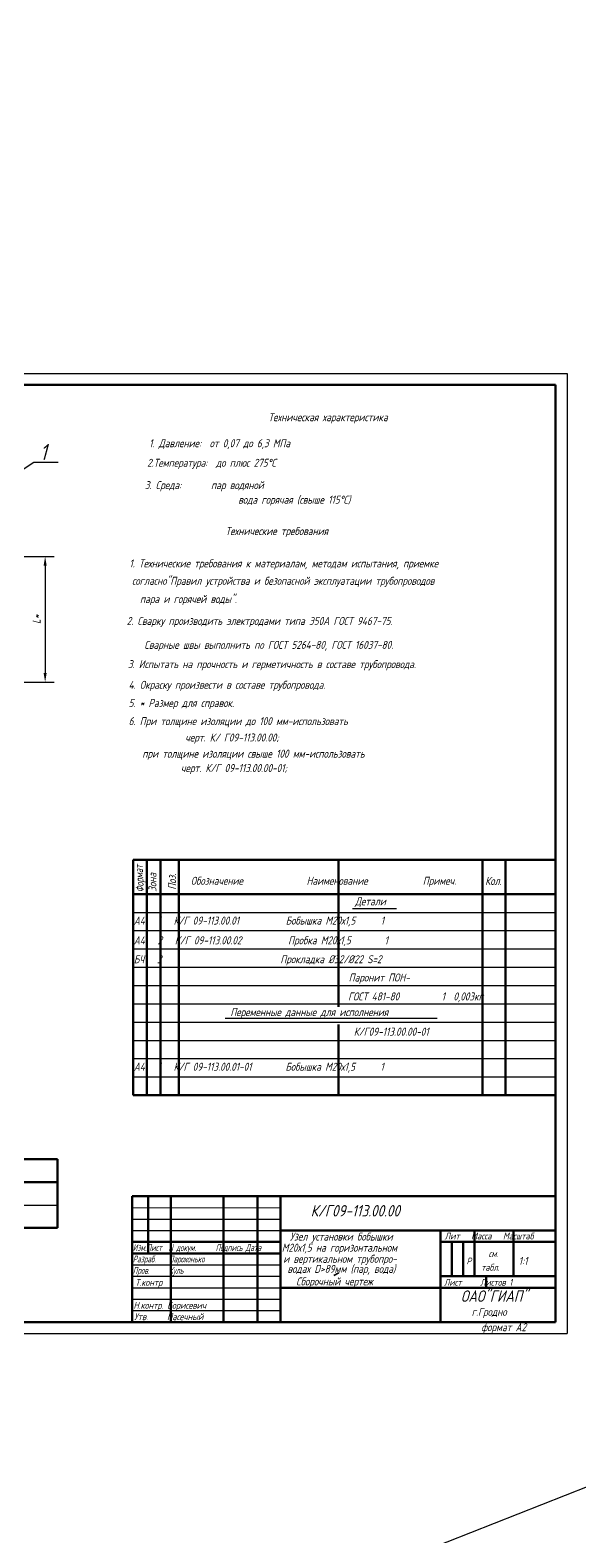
# Model space of a CAD drawing. Header units: inches. Extents: x 2854 to 6563, y -110 to 2015.
# Drawn here: x 4527 to 4768, y 1356 to 2015 of the extents above; entities that cross this region are included whole.
import ezdxf

# ---------------------------------------------------------------- set-up
doc = ezdxf.new("R2010")
doc.units = ezdxf.units.IN
doc.header["$LTSCALE"] = 0.7
doc.header["$MEASUREMENT"] = 0
doc.styles.get("Standard").update_dxf_attribs({"font": 'romand.shx', "width": 0.8, "oblique": 15, "height": 3.5})
doc.dimstyles.get("Standard").update_dxf_attribs({"dimtxt": 3.5, "dimasz": 4, "dimexe": 4, "dimexo": 0, "dimgap": 2, "dimtad": 1, "dimdec": 0, "dimdsep": 46, "dimtxsty": 'Standard', "dimcen": 0.09, "dimadec": 0, "dimazin": 0, "dimtfac": 1, "dimtdec": 0, "dimtmove": 0, "dimatfit": 3, "dimfxl": 0, "dimtolj": 1, "dimtzin": 0, "dimlwd": 25, "dimlwe": 25, "dimarcsym": 0})

# ---------------------------------------------------------------- blocks, each defined once
blk = doc.blocks.new('*D44')
at = {"color": 0, "lineweight": 25}
for p, q in [((4431.15, 1785.1), (4537.65, 1785.1)), ((4533.65, 1781.1), (4533.65, 1734.1)), ((4425.81, 1730.1), (4537.65, 1730.1))]:
    blk.add_line(p, q, dxfattribs=at)
for points in [[(4532.99, 1781.1), (4534.32, 1781.1), (4533.65, 1785.1)], [(4532.99, 1734.1), (4534.32, 1734.1), (4533.65, 1730.1)]]:
    blk.add_solid(points, dxfattribs=at)
at = {"layer": 'DEFPOINTS', "color": 0, "lineweight": 25}
for p in [(4431.15, 1785.1), (4425.81, 1730.1), (4533.65, 1730.1)]:
    blk.add_point(p, dxfattribs=at)
at = {"color": 0, "lineweight": 25, "insert": (4529.9, 1757.6), "char_height": 3.5, "attachment_point": 5, "rotation": 90}
blk.add_mtext('\\A1;L*', dxfattribs=at)

msp = doc.modelspace()

# ---------------------------------------------------------------- linework, layer by layer
at = {"lineweight": 25}
for p, q in [((3039.38, 697.05), (6390.81, 2015.37)), ((4427.57, 1759.5), (4528.65, 1826.38)), ((4528.65, 1826.38), (4539.37, 1826.38)), ((4572.13, 1652.42), (4757.13, 1652.42)), ((4572.13, 1629.42), (4757.13, 1629.42)), ((4668.21, 1631.04), (4687.42, 1631.04)), ((4572.13, 1621.42), (4757.13, 1621.42)), ((4572.13, 1613.42), (4757.13, 1613.42)), ((4572.13, 1605.42), (4757.13, 1605.42)), ((4572.13, 1597.42), (4757.13, 1597.42)), ((4572.13, 1589.42), (4757.13, 1589.42)), ((4612.5, 1583.06), (4705.21, 1583.06)), ((4572.13, 1581.42), (4757.13, 1581.42)), ((4572.13, 1573.42), (4757.13, 1573.42)), ((4572.13, 1565.42), (4757.13, 1565.42)), ((4572.13, 1557.42), (4757.13, 1557.42)), ((4572.13, 1549.42), (4725.13, 1549.42)), ((4434.12, 1501.38), (4539.12, 1501.38)), ((4571.69, 1495.22), (4636.69, 1495.22)), ((4571.69, 1490.22), (4636.69, 1490.22)), ((4571.69, 1475.22), (4636.69, 1475.22)), ((4571.69, 1470.22), (4636.69, 1470.22)), ((4571.69, 1465.22), (4636.69, 1465.22)), ((4571.69, 1460.22), (4636.69, 1460.22)), ((4571.69, 1455.22), (4636.69, 1455.22))]:
    msp.add_line(p, q, dxfattribs=at)
for p, q in [((4168.13, 1865.15), (4762.13, 1865.15)), ((4762.13, 1865.15), (4762.13, 1445.15)), ((4168.13, 1445.15), (4762.13, 1445.15))]:
    msp.add_line(p, q)
at = {"lineweight": 50}
for p, q in [((4188.13, 1860.15), (4757.13, 1860.15)), ((4757.13, 1860.15), (4757.13, 1450.15)), ((4572.13, 1652.42), (4572.13, 1549.42)), ((4572.13, 1652.42), (4757.13, 1652.42)), ((4578.13, 1652.42), (4578.13, 1549.42)), ((4584.13, 1652.42), (4584.13, 1549.42)), ((4592.13, 1652.42), (4592.13, 1549.42)), ((4662.13, 1652.42), (4662.13, 1588.03)), ((4725.13, 1652.42), (4725.13, 1549.42)), ((4735.13, 1652.42), (4735.13, 1549.42)), ((4572.13, 1637.42), (4757.13, 1637.42)), ((4662.13, 1580.31), (4662.13, 1549.42)), ((4572.13, 1549.42), (4757.13, 1549.42)), ((4434.12, 1521.38), (4539.12, 1521.38)), ((4539.12, 1521.38), (4539.12, 1491.38)), ((4434.12, 1511.38), (4539.12, 1511.38)), ((4571.69, 1505.22), (4757.13, 1505.22)), ((4571.73, 1505.22), (4571.73, 1450.15)), ((4578.69, 1505.22), (4578.69, 1480.22)), ((4588.69, 1505.22), (4588.69, 1450.22)), ((4611.69, 1505.22), (4611.69, 1450.22)), ((4626.69, 1505.22), (4626.69, 1450.22)), ((4636.69, 1505.22), (4636.69, 1450.22)), ((4434.12, 1491.38), (4539.12, 1491.38)), ((4636.69, 1490.22), (4757.13, 1490.22)), ((4706.69, 1490.22), (4706.69, 1450.22)), ((4721.69, 1490.22), (4721.69, 1470.22)), ((4738.69, 1490.22), (4738.69, 1470.22)), ((4571.69, 1485.22), (4636.69, 1485.22)), ((4706.69, 1485.22), (4757.13, 1485.22)), ((4711.69, 1485.22), (4711.69, 1470.22)), ((4716.69, 1485.22), (4716.69, 1470.22)), ((4571.69, 1480.22), (4636.69, 1480.22)), ((4706.69, 1470.22), (4756.69, 1470.22)), ((4726.69, 1470.22), (4726.69, 1465.22)), ((4636.69, 1465.22), (4757.13, 1465.22)), ((4176.13, 1450.15), (4757.13, 1450.15))]:
    msp.add_line(p, q, dxfattribs=at)
at = {"lineweight": 15}
msp.add_line((4571.69, 1500.22), (4636.69, 1500.22), dxfattribs=at)
at = {"lineweight": 35}
msp.add_line((4660.02, 1470.53), (4662.24, 1471.69), dxfattribs=at)

# ---------------------------------------------------------------- texts
at = {"lineweight": 25, "oblique": 15, "width": 0.8}
for s, p in [('Зона', (4582.38, 1638.41)), ('Поз.', (4590.95, 1639.31))]:
    msp.add_text(s, height=3.5, rotation=90, dxfattribs=at).set_placement(p)
msp.add_text('1:1', height=3.5, dxfattribs=at).set_placement((4740.94, 1475.19))
at = {"lineweight": 25, "attachment_point": 1}
for s, insert, char_height, width in [('Техническая характеристика', (4631.38, 1847.77), 3.5, 128.6102), ('1', (4531.42, 1834.3), 7, 32.9619), ('1. Давление:  от 0,07 до 6,3 МПа', (4579.18, 1836.39), 3.5, 144.1261), ('2.Температура:  до плюс 275%%DС', (4578.3, 1827.84), 3.5, 196.0506), ('3. Среда:       пар водяной', (4577.28, 1818.08), 3.5, 121.0246), ('вода горячая (свыше 115%%DС)', (4618.18, 1811.7), 3.5, 98.6188), ('Технические требования', (4612.62, 1797.99), 3.5, 102.7909), ('1. Технические требования к материалам, методам испытания, приемке ', (4570.53, 1783.82), 3.5, 177.1895), (' согласно"Правил устройства и безопасной эксплуатации трубопроводов', (4569.84, 1776.2), 3.5, 203.9525), ('пара и горячей воды".', (4575.17, 1768.26), 3.5, 167.9096), (' 2. Сварку производить электродами типа Э50А ГОСТ 9467-75.', (4567.5, 1758.65), 3.5, 193.0074), ('Сварные швы выполнить по ГОСТ 5264-80, ГОСТ 16037-80.', (4577.1, 1748.19), 3.5, 152.7503), ('3. Испытать на прочность и герметичность в составе трубопровода.', (4569.87, 1739.75), 3.5, 200.573), ('4. Окраску произвести в составе трубопровода.', (4570.21, 1730.71), 3.5, 159.0384), ('5. * Размер для справок.', (4570.21, 1722.76), 3.5, 159.0384), ('6. При толщине изоляции до 100 мм-использовать ', (4570.21, 1714.82), 3.5, 159.0384), ('черт. К/ Г09-113.00.00;', (4594.99, 1707.66), 3.5, 60.8174), ('при толщине изоляции свыше 100 мм-использовать ', (4576.19, 1700.59), 3.5, 159.0384), ('черт. К/Г 09-113.00.00-01;', (4593.11, 1694.3), 3.5, 124.4794), (' Обозначение               Наименование             Примеч.', (4595.58, 1644.98), 3.5, 160.8509), ('Кол.', (4726.28, 1644.9), 3.5, 16.264), ('Детали', (4669.31, 1635.97), 3.5, 34.5782), ('А4   1   К/Г 09-113.00.01           Бобышка М20х1,5      1   ', (4572.48, 1627.56), 3.5, 191.907), ('А4   2   К/Г 09-113.00.02           Пробка М20х1,5        1', (4572.48, 1618.94), 3.5, 191.907), ('БЧ   3                            Прокладка %%C32/%%C22 S=2       ', (4572.48, 1610.66), 3.5, 191.907), ('   Паронит ПОН-', (4660.97, 1602.66), 3.5, 101.7791), ('    ГОСТ 481-80          1  0,003кг', (4658.85, 1594.39), 3.5, 101.7791), ('Переменные данные для исполнения', (4614.75, 1587.54), 3.5, 105.715), ('К/Г09-113.00.00-01', (4668.77, 1578.97), 3.5, 47.5376), ('А4   1   К/Г 09-113.00.01-01        Бобышка М20х1,5      1   ', (4572.48, 1563.63), 3.5, 191.907), ('{\\W0.6; Изм.Лист  N докум.      Подпись Дата\\P Разраб.    Парохонько\\P Пров.      Куль}', (4570.61, 1484.27), 3, 75.9719), ('{\\W0.7; Лит   Масса   Масштаб}', (4706.88, 1489.33), 3, 48.3624), ('Р', (4718.1, 1478.35), 3, 4.7355), ('см.', (4727.76, 1481.58), 3, 4.7355), ('табл.', (4724.6, 1475.65), 3, 23.2785), ('{\\W0.7;Т.контр}', (4573.12, 1469.01), 3, 65.7648), ('Лист     Листов 1', (4708.29, 1469.09), 3, 49.4707), ('{\\W0.7; Н.контр. Борисевич}', (4570.67, 1459), 3, 40.546), ('{\\W0.7;Утв.     Пасечный}', (4572.61, 1454.01), 3, 39.2217), ('г.Гродно', (4720.38, 1456.4), 3.5, 35.0627), ('формат А2', (4724.6, 1449.68), 3.5, 32.7454)]:
    msp.add_mtext(s, dxfattribs=dict(at, insert=insert, char_height=char_height, width=width))
at = {"lineweight": 25, "insert": (4573.49, 1638.01), "char_height": 3.5, "width": 24.1201, "attachment_point": 1, "rotation": 93.2058}
msp.add_mtext('{\\W0.6;Формат}', dxfattribs=at)
at = {"lineweight": 35, "attachment_point": 1}
for s, insert, char_height, width in [('К/Г09-113.00.00 ', (4649.91, 1501.37), 5, 116.2188), ('М20х1,5 на горизонтальном ', (4637.27, 1484.47), 3.5, 73.3193), ('Узел установки бобышки', (4640.81, 1489.32), 3.5, 67.1383), ('и вертикальном трубопро- ', (4637.88, 1479.59), 3.5, 67.1383), (' водах D>89мм (пар, вода) ', (4637.88, 1475.21), 3.5, 67.1383), (' Сборочный чертеж', (4641.69, 1469.7), 3.5, 67.3555), ('ОАО"ГИАП"', (4715.68, 1464.04), 5, 36.171)]:
    msp.add_mtext(s, dxfattribs=dict(at, insert=insert, char_height=char_height, width=width))

# ---------------------------------------------------------------- dimensions: what is measured, and where the dimension line sits
at = {"lineweight": 25}
dim = msp.add_linear_dim(base=(4533.65, 1730.1), p1=(4431.15, 1785.1), p2=(4425.81, 1730.1), angle=90, text='L*', dimstyle='Standard', dxfattribs=at)
dim.commit()
dim.dimension.update_dxf_attribs({"geometry": '*D44', "text_midpoint": (4529.9, 1757.6)})

doc.saveas('drawing.dxf')
